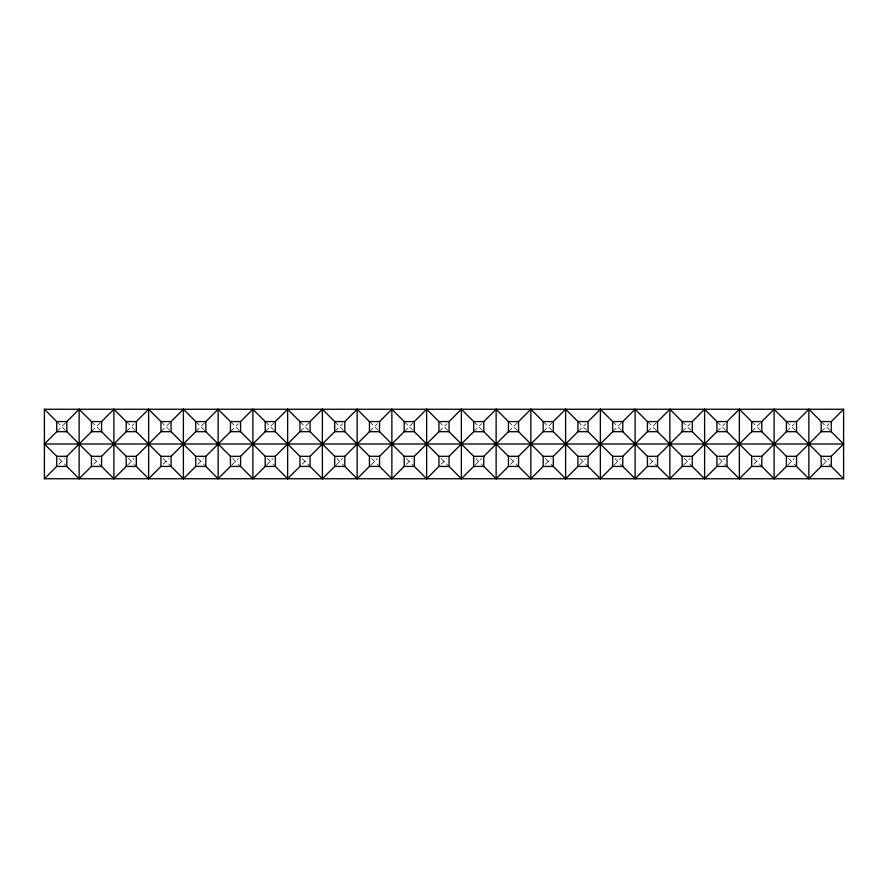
<?xml version="1.0" encoding="UTF-8"?>
<svg xmlns="http://www.w3.org/2000/svg" width="888" height="888" viewBox="0 0 888 888"><rect width="100%" height="100%" fill="white"/><g stroke="black" fill="none" stroke-linecap="round" stroke-linejoin="round"><path stroke-width="0.67" stroke-dasharray="4.44 3.33" d="M56.987 431.413L65.601 422.799M58.897 464.246L64.646 458.497M91.73 431.413L100.355 422.799M93.651 464.246L99.389 458.497M126.485 431.413L134.144 423.754M127.439 465.201L134.144 458.497M161.228 431.413L169.852 422.799M163.148 464.246L168.887 458.497M195.982 431.413L204.595 422.799M197.891 464.246L203.641 458.497M230.725 431.413L238.384 423.754M231.679 465.201L238.384 458.497M265.468 431.413L274.092 422.799M266.433 465.201L273.138 458.497M300.222 431.413L308.835 422.799M302.131 464.246L307.881 458.497M334.965 431.413L342.635 423.754M335.93 465.201L342.635 458.497M369.719 431.413L377.378 423.754M370.673 465.201L377.378 458.497M404.462 431.413L413.087 422.799M406.382 464.246L412.121 458.497M439.216 431.413L446.875 423.754M441.125 464.246L446.875 458.497M473.959 431.413L481.618 423.754M474.914 465.201L481.618 458.497M508.713 431.413L517.327 422.799M510.622 464.246L516.372 458.497M543.456 431.413L552.07 422.799M545.365 464.246L551.115 458.497M578.199 431.413L585.869 423.754M579.165 465.201L585.869 458.497M612.953 431.413L621.567 422.799M613.908 465.201L620.612 458.497M647.696 431.413L656.321 422.799M649.616 464.246L655.355 458.497M682.45 431.413L690.109 423.754M683.405 465.201L690.109 458.497M717.193 431.413L724.852 423.754M718.148 465.201L724.852 458.497M751.947 431.413L760.561 422.799M753.857 464.246L759.606 458.497M786.69 431.413L794.349 423.754M787.645 465.201L794.349 458.497M821.433 431.413L829.103 423.754M822.399 465.201L829.103 458.497M821.433 421.833L831.013 431.413M786.69 421.833L796.27 431.413M823.354 458.497L831.013 466.167M751.947 421.833L761.515 431.413M788.611 458.497L796.27 466.167M717.193 421.833L726.773 431.413M753.857 458.497L761.515 466.167M682.45 421.833L692.018 431.413M719.114 458.497L726.773 466.167M647.696 421.833L657.275 431.413M684.359 458.497L692.018 466.167M612.953 421.833L622.532 431.413M649.616 458.497L657.275 466.167M578.199 421.833L587.778 431.413M614.862 458.497L622.532 466.167M543.456 421.833L553.035 431.413M580.119 458.497L587.778 466.167M508.713 421.833L518.281 431.413M545.365 458.497L553.035 466.167M473.959 421.833L483.538 431.413M510.622 458.497L518.281 466.167M439.216 421.833L448.784 431.413M475.879 458.497L483.538 466.167M404.462 421.833L414.041 431.413M441.125 458.497L448.784 466.167M369.719 421.833L379.287 431.413M406.382 458.497L414.041 466.167M334.965 421.833L344.544 431.413M371.628 458.497L379.287 466.167M300.222 421.833L309.801 431.413M336.885 458.497L344.544 466.167M265.468 421.833L275.047 431.413M302.131 458.497L309.801 466.167M230.725 421.833L240.304 431.413M267.388 458.497L275.047 466.167M195.982 421.833L205.55 431.413M232.645 458.497L240.304 466.167M161.228 421.833L170.807 431.413M197.891 458.497L205.55 466.167M126.485 421.833L136.053 431.413M163.148 458.497L170.807 466.167M91.73 421.833L101.31 431.413M128.394 458.497L136.053 466.167M56.987 421.833L66.567 431.413M93.651 458.497L101.31 466.167M58.897 458.497L66.567 466.167"/><path stroke-width="1.33" d="M44.4 444L56.71 431.69L66.833 431.69L91.464 456.31L101.587 456.31L126.207 431.69L136.33 431.69L160.961 456.31L171.084 456.31L195.704 431.69L205.827 431.69L230.447 456.31L240.57 456.31L265.201 431.69L275.324 431.69L299.944 456.31L310.067 456.31L334.698 431.69L344.822 431.69L369.441 456.31L379.565 456.31L404.195 431.69L414.319 431.69L438.938 456.31L449.062 456.31L473.681 431.69L483.805 431.69L508.436 456.31L518.559 456.31L543.179 431.69L553.302 431.69L577.933 456.31L588.056 456.31L612.676 431.69L622.799 431.69L647.43 456.31L657.553 456.31L682.173 431.69L692.296 431.69L716.916 456.31L727.039 456.31L751.67 431.69L761.793 431.69L786.413 456.31L796.536 456.31L821.167 431.69L831.29 431.69L843.6 444L831.29 456.31L821.167 456.31L796.536 431.69L786.413 431.69L761.793 456.31L751.67 456.31L727.039 431.69L716.916 431.69L692.296 456.31L682.173 456.31L657.553 431.69L647.43 431.69L622.799 456.31L612.676 456.31L588.056 431.69L577.933 431.69L553.302 456.31L543.179 456.31L518.559 431.69L508.436 431.69L483.805 456.31L473.681 456.31L449.062 431.69L438.938 431.69L414.319 456.31L404.195 456.31L379.565 431.69L369.441 431.69L344.822 456.31L334.698 456.31L310.067 431.69L299.944 431.69L275.324 456.31L265.201 456.31L240.57 431.69L230.447 431.69L205.827 456.31L195.704 456.31L171.084 431.69L160.961 431.69L136.33 456.31L126.207 456.31L101.587 431.69L91.464 431.69L66.833 456.31L56.71 456.31L44.4 444L843.6 444M44.4 409.257L843.6 409.257L843.6 478.743L44.4 478.743L44.4 409.257L56.71 421.567L66.833 421.567L79.143 409.257L91.464 421.567L101.587 421.567L113.897 409.257L126.207 421.567L136.33 421.567L148.64 409.257L160.961 421.567L171.084 421.567L183.394 409.257L195.704 421.567L205.827 421.567L218.137 409.257L230.447 421.567L240.57 421.567L252.891 409.257L265.201 421.567L275.324 421.567L287.634 409.257L299.944 421.567L310.067 421.567L322.377 409.257L334.698 421.567L344.822 421.567L357.131 409.257L369.441 421.567L379.565 421.567L391.874 409.257L404.195 421.567L414.319 421.567L426.629 409.257L438.938 421.567L449.062 421.567L461.372 409.257L473.681 421.567L483.805 421.567L496.126 409.257L508.436 421.567L518.559 421.567L530.869 409.257L543.179 421.567L553.302 421.567L565.623 409.257L577.933 421.567L588.056 421.567L600.366 409.257L612.676 421.567L622.799 421.567L635.109 409.257L647.43 421.567L657.553 421.567L669.863 409.257L682.173 421.567L682.173 431.69M44.4 478.743L56.71 466.433L56.71 456.31M66.833 456.31L66.833 466.433L79.143 478.743L91.464 466.433L101.587 466.433L113.897 478.743L126.207 466.433L136.33 466.433L148.64 478.743L160.961 466.433L160.961 456.31M160.961 466.433L171.084 466.433L183.394 478.743L195.704 466.433L205.827 466.433L218.137 478.743L230.447 466.433L230.447 456.31M230.447 466.433L240.57 466.433L252.891 478.743L265.201 466.433L275.324 466.433L287.634 478.743L299.944 466.433L310.067 466.433L322.377 478.743L334.698 466.433L344.822 466.433L357.131 478.743L369.441 466.433L379.565 466.433L391.874 478.743L404.195 466.433L414.319 466.433L426.629 478.743L438.938 466.433L449.062 466.433L461.372 478.743L473.681 466.433L483.805 466.433L496.126 478.743L508.436 466.433L518.559 466.433L530.869 478.743L543.179 466.433L553.302 466.433L565.623 478.743L577.933 466.433L588.056 466.433L600.366 478.743L612.676 466.433L622.799 466.433L635.109 478.743L647.43 466.433L657.553 466.433L669.863 478.743L682.173 466.433L682.173 456.31M682.173 421.567L692.296 421.567L704.606 409.257L716.916 421.567L727.039 421.567L739.36 409.257L751.67 421.567L761.793 421.567L774.103 409.257L786.413 421.567L796.536 421.567L808.857 409.257L821.167 421.567L831.29 421.567L843.6 409.257M682.173 466.433L692.296 466.433L704.606 478.743L716.916 466.433L727.039 466.433L739.36 478.743L751.67 466.433L761.793 466.433L774.103 478.743L786.413 466.433L796.536 466.433L808.857 478.743L821.167 466.433L831.29 466.433L843.6 478.743M56.71 466.433L66.833 466.433M831.29 421.567L831.29 431.69M831.29 456.31L831.29 466.433M821.167 421.567L821.167 431.69M821.167 456.31L821.167 466.433M808.857 409.257L808.857 478.743M796.536 421.567L796.536 431.69M796.536 456.31L796.536 466.433M786.413 421.567L786.413 431.69M786.413 456.31L786.413 466.433M774.103 409.257L774.103 478.743M761.793 421.567L761.793 431.69M761.793 456.31L761.793 466.433M751.67 421.567L751.67 431.69M751.67 456.31L751.67 466.433M739.36 409.257L739.36 478.743M727.039 421.567L727.039 431.69M727.039 456.31L727.039 466.433M716.916 421.567L716.916 431.69M716.916 456.31L716.916 466.433M704.606 409.257L704.606 478.743M692.296 421.567L692.296 431.69M692.296 456.31L692.296 466.433M669.863 409.257L669.863 478.743M657.553 421.567L657.553 431.69M657.553 456.31L657.553 466.433M647.43 421.567L647.43 431.69M647.43 456.31L647.43 466.433M635.109 409.257L635.109 478.743M622.799 421.567L622.799 431.69M622.799 456.31L622.799 466.433M612.676 421.567L612.676 431.69M612.676 456.31L612.676 466.433M600.366 409.257L600.366 478.743M588.056 421.567L588.056 431.69M588.056 456.31L588.056 466.433M577.933 421.567L577.933 431.69M577.933 456.31L577.933 466.433M565.623 409.257L565.623 478.743M553.302 421.567L553.302 431.69M553.302 456.31L553.302 466.433M543.179 421.567L543.179 431.69M543.179 456.31L543.179 466.433M530.869 409.257L530.869 478.743M518.559 421.567L518.559 431.69M518.559 456.31L518.559 466.433M508.436 421.567L508.436 431.69M508.436 456.31L508.436 466.433M496.126 409.257L496.126 478.743M483.805 421.567L483.805 431.69M483.805 456.31L483.805 466.433M473.681 421.567L473.681 431.69M473.681 456.31L473.681 466.433M461.372 409.257L461.372 478.743M449.062 421.567L449.062 431.69M449.062 456.31L449.062 466.433M438.938 421.567L438.938 431.69M438.938 456.31L438.938 466.433M426.629 409.257L426.629 478.743M414.319 421.567L414.319 431.69M414.319 456.31L414.319 466.433M404.195 421.567L404.195 431.69M404.195 456.31L404.195 466.433M391.874 409.257L391.874 478.743M379.565 421.567L379.565 431.69M379.565 456.31L379.565 466.433M369.441 421.567L369.441 431.69M369.441 456.31L369.441 466.433M357.131 409.257L357.131 478.743M344.822 421.567L344.822 431.69M344.822 456.31L344.822 466.433M334.698 421.567L334.698 431.69M334.698 456.31L334.698 466.433M322.377 409.257L322.377 478.743M310.067 421.567L310.067 431.69M310.067 456.31L310.067 466.433M299.944 421.567L299.944 431.69M299.944 456.31L299.944 466.433M287.634 409.257L287.634 478.743M275.324 421.567L275.324 431.69M275.324 456.31L275.324 466.433M265.201 421.567L265.201 431.69M265.201 456.31L265.201 466.433M252.891 409.257L252.891 478.743M240.57 421.567L240.57 431.69M240.57 456.31L240.57 466.433M230.447 421.567L230.447 431.69M218.137 409.257L218.137 478.743M205.827 421.567L205.827 431.69M205.827 456.31L205.827 466.433M195.704 421.567L195.704 431.69M195.704 456.31L195.704 466.433M183.394 409.257L183.394 478.743M171.084 421.567L171.084 431.69M171.084 456.31L171.084 466.433M160.961 421.567L160.961 431.69M148.64 409.257L148.64 478.743M136.33 421.567L136.33 431.69M136.33 456.31L136.33 466.433M126.207 421.567L126.207 431.69M126.207 456.31L126.207 466.433M113.897 409.257L113.897 478.743M101.587 421.567L101.587 431.69M101.587 456.31L101.587 466.433M91.464 421.567L91.464 431.69M91.464 456.31L91.464 466.433M79.143 409.257L79.143 478.743M66.833 421.567L66.833 431.69M56.71 421.567L56.71 431.69"/></g></svg>
